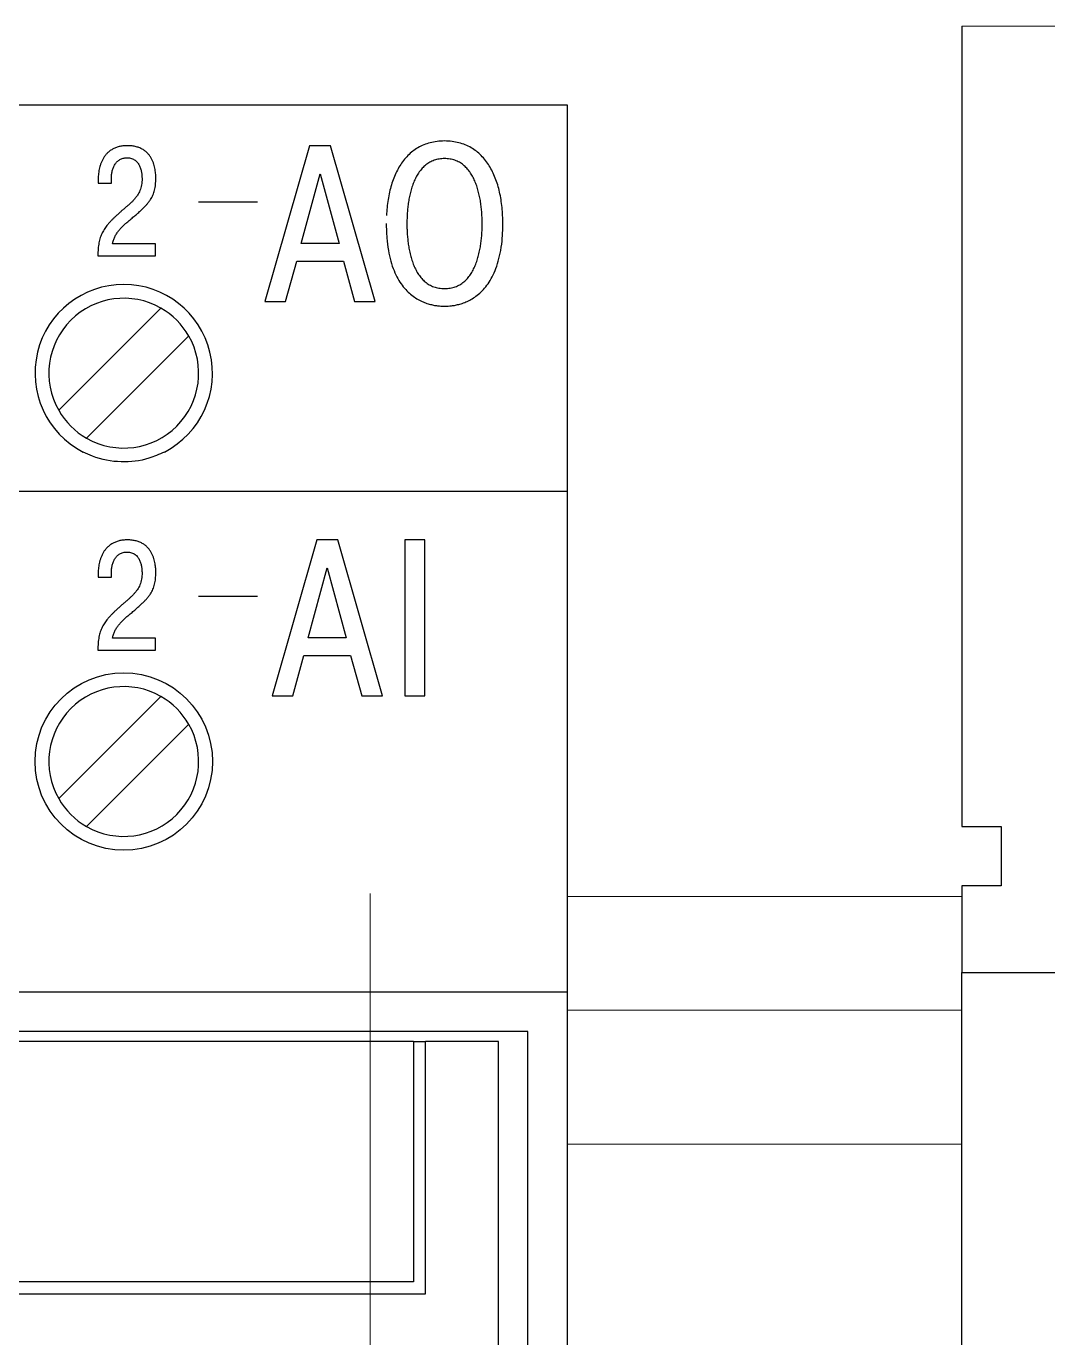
# Model space of a CAD drawing. Header units: millimetres. Extents: x 3520 to 8864, y 403 to 1747.
# Drawn here: x 7220.81 to 7246.72, y 1221.18 to 1254.45 of the extents above; entities that cross this region are included whole.
import ezdxf

# ---------------------------------------------------------------- set-up
doc = ezdxf.new("R2010")
doc.units = ezdxf.units.MM
doc.layers.add('main', color=5, linetype='Continuous', lineweight=50)
doc.layers.add('Стерка', color=7, linetype='Continuous', lineweight=15)

msp = doc.modelspace()

# ---------------------------------------------------------------- linework, layer by layer
at = {"color": 0, "linetype": 'Continuous', "lineweight": 15}
msp.add_line((7247.784, 1254.452, 1518.358), (7244.534, 1254.452, 1518.358), dxfattribs=at)
for p, q in [((7234.534, 1252.452, 1518.358), (7129.534, 1252.452, 1518.358)), ((7234.534, 1229.952, 1518.358), (7234.534, 1252.452, 1518.358)), ((7227.998, 1251.422, 1518.358), (7226.862, 1247.471, 1518.358)), ((7228.528, 1251.422, 1518.358), (7227.998, 1251.422, 1518.358)), ((7229.663, 1247.471, 1518.358), (7228.528, 1251.422, 1518.358)), ((7222.636, 1250.619, 1518.358), (7222.634, 1250.557, 1518.358)), ((7222.634, 1250.557, 1518.358), (7222.634, 1250.475, 1518.358)), ((7222.972, 1250.475, 1518.358), (7222.972, 1250.591, 1518.358)), ((7227.783, 1248.938, 1518.358), (7228.263, 1250.711, 1518.358)), ((7228.263, 1250.711, 1518.358), (7228.743, 1248.938, 1518.358)), ((7222.634, 1250.475, 1518.358), (7222.972, 1250.475, 1518.358)), ((7225.179, 1249.998, 1518.358), (7226.679, 1249.998, 1518.358)), ((7224.089, 1248.931, 1518.358), (7222.999, 1248.931, 1518.358)), ((7224.089, 1248.624, 1518.358), (7224.089, 1248.931, 1518.358)), ((7228.743, 1248.938, 1518.358), (7227.783, 1248.938, 1518.358)), ((7222.629, 1248.718, 1518.358), (7222.626, 1248.624, 1518.358)), ((7222.626, 1248.624, 1518.358), (7224.089, 1248.624, 1518.358)), ((7227.388, 1247.471, 1518.358), (7227.67, 1248.493, 1518.358)), ((7227.67, 1248.493, 1518.358), (7228.856, 1248.493, 1518.358)), ((7228.856, 1248.493, 1518.358), (7229.138, 1247.471, 1518.358)), ((7224.227, 1247.302, 1518.358), (7221.634, 1244.71, 1518.358)), ((7226.862, 1247.471, 1518.358), (7227.388, 1247.471, 1518.358)), ((7229.138, 1247.471, 1518.358), (7229.663, 1247.471, 1518.358)), ((7222.341, 1244.002, 1518.358), (7224.934, 1246.595, 1518.358)), ((7234.534, 1242.652, 1518.358), (7129.534, 1242.652, 1518.358)), ((7228.179, 1241.422, 1518.358), (7227.044, 1237.471, 1518.358)), ((7228.71, 1241.422, 1518.358), (7228.179, 1241.422, 1518.358)), ((7229.845, 1237.471, 1518.358), (7228.71, 1241.422, 1518.358)), ((7230.916, 1241.422, 1518.358), (7230.414, 1241.422, 1518.358)), ((7230.414, 1241.422, 1518.358), (7230.414, 1237.471, 1518.358)), ((7230.916, 1237.471, 1518.358), (7230.916, 1241.422, 1518.358)), ((7222.636, 1240.619, 1518.358), (7222.634, 1240.557, 1518.358)), ((7222.634, 1240.557, 1518.358), (7222.634, 1240.475, 1518.358)), ((7222.972, 1240.475, 1518.358), (7222.972, 1240.591, 1518.358)), ((7227.965, 1238.938, 1518.358), (7228.445, 1240.711, 1518.358)), ((7228.445, 1240.711, 1518.358), (7228.925, 1238.938, 1518.358)), ((7222.634, 1240.475, 1518.358), (7222.972, 1240.475, 1518.358)), ((7225.179, 1239.998, 1518.358), (7226.679, 1239.998, 1518.358)), ((7224.089, 1238.931, 1518.358), (7222.999, 1238.931, 1518.358)), ((7224.089, 1238.624, 1518.358), (7224.089, 1238.931, 1518.358)), ((7228.925, 1238.938, 1518.358), (7227.965, 1238.938, 1518.358)), ((7222.629, 1238.718, 1518.358), (7222.626, 1238.624, 1518.358)), ((7222.626, 1238.624, 1518.358), (7224.089, 1238.624, 1518.358)), ((7227.57, 1237.471, 1518.358), (7227.852, 1238.493, 1518.358)), ((7227.852, 1238.493, 1518.358), (7229.037, 1238.493, 1518.358)), ((7229.037, 1238.493, 1518.358), (7229.32, 1237.471, 1518.358)), ((7224.227, 1237.452, 1518.358), (7221.634, 1234.86, 1518.358)), ((7227.044, 1237.471, 1518.358), (7227.57, 1237.471, 1518.358)), ((7229.32, 1237.471, 1518.358), (7229.845, 1237.471, 1518.358)), ((7230.414, 1237.471, 1518.358), (7230.916, 1237.471, 1518.358)), ((7222.341, 1234.152, 1518.358), (7224.934, 1236.745, 1518.358)), ((7234.534, 1229.952, 1518.358), (7129.534, 1229.952, 1518.358)), ((7234.534, 1184.952, 1518.358), (7234.534, 1229.952, 1518.358)), ((7233.534, 1228.952, 1518.358), (7130.534, 1228.952, 1518.358)), ((7233.534, 1185.952, 1518.358), (7233.534, 1228.952, 1518.358)), ((7230.633, 1228.703, 1518.358), (7165.934, 1228.703, 1518.358)), ((7230.633, 1228.703, 1518.358), (7230.634, 1222.603, 1518.358)), ((7230.633, 1228.703, 1518.358), (7230.933, 1228.703, 1518.358)), ((7230.934, 1222.303, 1518.358), (7230.933, 1228.703, 1518.358)), ((7232.784, 1228.703, 1518.358), (7230.933, 1228.703, 1518.358)), ((7232.784, 1186.203, 1518.358), (7232.784, 1228.703, 1518.358)), ((7230.634, 1222.603, 1518.358), (7210.534, 1222.603, 1518.358)), ((7210.534, 1222.303, 1518.358), (7230.934, 1222.303, 1518.358))]:
    msp.add_line(p, q)
msp.add_circle((7223.284, 1235.802, 1518.358), 2.25)
for centre, radius, start, end in [((7223.284, 1245.652, 1518.358), 2.25, 297.266, 242.734), ((7223.284, 1245.652, 1518.358), 1.9, 60.2575, 209.7425), ((7223.284, 1245.652, 1518.358), 1.9, 29.7425, 60.2575), ((7223.284, 1245.652, 1518.358), 1.9, 240.2575, 29.7425), ((7223.284, 1245.652, 1518.358), 1.9, 209.7425, 240.2575), ((7223.284, 1235.802, 1518.358), 1.9, 60.2575, 209.7425), ((7223.284, 1235.802, 1518.358), 1.9, 29.7425, 60.2575), ((7223.284, 1235.802, 1518.358), 1.9, 240.2575, 29.7425), ((7223.284, 1235.802, 1518.358), 1.9, 209.7425, 240.2575)]:
    msp.add_arc(centre, radius, start, end)
for points in [[(7229.941, 1249.446, 1518.358), (7229.955, 1249.084, 1518.358), (7229.995, 1248.766, 1518.358), (7230.057, 1248.49, 1518.358), (7230.139, 1248.252, 1518.358), (7230.236, 1248.05, 1518.358), (7230.346, 1247.88, 1518.358), (7230.466, 1247.74, 1518.358), (7230.591, 1247.628, 1518.358), (7230.72, 1247.539, 1518.358), (7230.848, 1247.472, 1518.358), (7230.972, 1247.423, 1518.358), (7231.089, 1247.39, 1518.358), (7231.195, 1247.368, 1518.358), (7231.288, 1247.357, 1518.358), (7231.364, 1247.352, 1518.358), (7231.419, 1247.351, 1518.358), (7231.475, 1247.352, 1518.358), (7231.551, 1247.357, 1518.358), (7231.644, 1247.368, 1518.358), (7231.751, 1247.39, 1518.358), (7231.868, 1247.423, 1518.358), (7231.992, 1247.472, 1518.358), (7232.12, 1247.539, 1518.358), (7232.248, 1247.628, 1518.358), (7232.374, 1247.74, 1518.358), (7232.493, 1247.88, 1518.358), (7232.603, 1248.05, 1518.358), (7232.701, 1248.252, 1518.358), (7232.782, 1248.49, 1518.358), (7232.845, 1248.766, 1518.358), (7232.884, 1249.084, 1518.358), (7232.898, 1249.446, 1518.358), (7232.893, 1249.654, 1518.358), (7232.878, 1249.857, 1518.358), (7232.852, 1250.055, 1518.358), (7232.815, 1250.245, 1518.358), (7232.767, 1250.427, 1518.358), (7232.707, 1250.6, 1518.358), (7232.636, 1250.762, 1518.358), (7232.553, 1250.913, 1518.358), (7232.457, 1251.05, 1518.358), (7232.349, 1251.173, 1518.358), (7232.228, 1251.28, 1518.358), (7232.094, 1251.37, 1518.358), (7231.946, 1251.443, 1518.358), (7231.785, 1251.496, 1518.358), (7231.609, 1251.529, 1518.358), (7231.419, 1251.541, 1518.358), (7231.23, 1251.529, 1518.358), (7231.055, 1251.496, 1518.358), (7230.893, 1251.443, 1518.358), (7230.746, 1251.37, 1518.358), (7230.612, 1251.28, 1518.358), (7230.49, 1251.173, 1518.358), (7230.382, 1251.05, 1518.358), (7230.286, 1250.913, 1518.358), (7230.203, 1250.762, 1518.358), (7230.132, 1250.6, 1518.358), (7230.072, 1250.427, 1518.358), (7230.024, 1250.245, 1518.358), (7229.987, 1250.055, 1518.358), (7229.961, 1249.857, 1518.358), (7229.946, 1249.654, 1518.358)], [(7222.999, 1248.931, 1518.358), (7223.01, 1248.978, 1518.358), (7223.023, 1249.024, 1518.358), (7223.039, 1249.067, 1518.358), (7223.058, 1249.109, 1518.358), (7223.079, 1249.15, 1518.358), (7223.102, 1249.189, 1518.358), (7223.127, 1249.226, 1518.358), (7223.154, 1249.262, 1518.358), (7223.182, 1249.297, 1518.358), (7223.213, 1249.331, 1518.358), (7223.245, 1249.365, 1518.358), (7223.278, 1249.398, 1518.358), (7223.312, 1249.43, 1518.358), (7223.348, 1249.461, 1518.358), (7223.384, 1249.493, 1518.358), (7223.422, 1249.524, 1518.358), (7223.518, 1249.605, 1518.358), (7223.605, 1249.679, 1518.358), (7223.683, 1249.749, 1518.358), (7223.753, 1249.814, 1518.358), (7223.816, 1249.877, 1518.358), (7223.871, 1249.937, 1518.358), (7223.919, 1249.995, 1518.358), (7223.96, 1250.053, 1518.358), (7223.995, 1250.111, 1518.358), (7224.025, 1250.17, 1518.358), (7224.048, 1250.232, 1518.358), (7224.067, 1250.296, 1518.358), (7224.081, 1250.364, 1518.358), (7224.09, 1250.436, 1518.358), (7224.095, 1250.515, 1518.358), (7224.097, 1250.599, 1518.358), (7224.096, 1250.643, 1518.358), (7224.094, 1250.695, 1518.358), (7224.088, 1250.753, 1518.358), (7224.079, 1250.816, 1518.358), (7224.066, 1250.883, 1518.358), (7224.047, 1250.951, 1518.358), (7224.022, 1251.021, 1518.358), (7223.989, 1251.089, 1518.358), (7223.949, 1251.155, 1518.358), (7223.9, 1251.217, 1518.358), (7223.842, 1251.273, 1518.358), (7223.773, 1251.323, 1518.358), (7223.693, 1251.364, 1518.358), (7223.6, 1251.395, 1518.358), (7223.495, 1251.415, 1518.358), (7223.375, 1251.422, 1518.358), (7223.264, 1251.416, 1518.358), (7223.164, 1251.398, 1518.358), (7223.075, 1251.369, 1518.358), (7222.996, 1251.331, 1518.358), (7222.927, 1251.285, 1518.358), (7222.866, 1251.232, 1518.358), (7222.814, 1251.173, 1518.358), (7222.77, 1251.109, 1518.358), (7222.734, 1251.04, 1518.358), (7222.704, 1250.97, 1518.358), (7222.68, 1250.898, 1518.358), (7222.662, 1250.826, 1518.358), (7222.649, 1250.754, 1518.358), (7222.64, 1250.685, 1518.358), (7222.636, 1250.619, 1518.358)], [(7222.972, 1250.591, 1518.358), (7222.973, 1250.64, 1518.358), (7222.977, 1250.689, 1518.358), (7222.984, 1250.736, 1518.358), (7222.994, 1250.783, 1518.358), (7223.007, 1250.828, 1518.358), (7223.023, 1250.871, 1518.358), (7223.042, 1250.912, 1518.358), (7223.064, 1250.951, 1518.358), (7223.09, 1250.986, 1518.358), (7223.119, 1251.018, 1518.358), (7223.151, 1251.046, 1518.358), (7223.186, 1251.07, 1518.358), (7223.225, 1251.089, 1518.358), (7223.268, 1251.103, 1518.358), (7223.314, 1251.112, 1518.358), (7223.364, 1251.115, 1518.358), (7223.426, 1251.111, 1518.358), (7223.48, 1251.099, 1518.358), (7223.529, 1251.079, 1518.358), (7223.571, 1251.054, 1518.358), (7223.608, 1251.023, 1518.358), (7223.639, 1250.987, 1518.358), (7223.665, 1250.949, 1518.358), (7223.687, 1250.908, 1518.358), (7223.704, 1250.865, 1518.358), (7223.718, 1250.821, 1518.358), (7223.729, 1250.778, 1518.358), (7223.737, 1250.735, 1518.358), (7223.742, 1250.695, 1518.358), (7223.746, 1250.658, 1518.358), (7223.747, 1250.624, 1518.358), (7223.748, 1250.595, 1518.358), (7223.744, 1250.507, 1518.358), (7223.734, 1250.426, 1518.358), (7223.717, 1250.353, 1518.358), (7223.693, 1250.285, 1518.358), (7223.665, 1250.222, 1518.358), (7223.63, 1250.164, 1518.358), (7223.591, 1250.109, 1518.358), (7223.547, 1250.056, 1518.358), (7223.499, 1250.005, 1518.358), (7223.446, 1249.955, 1518.358), (7223.391, 1249.905, 1518.358), (7223.332, 1249.855, 1518.358), (7223.27, 1249.802, 1518.358), (7223.206, 1249.747, 1518.358), (7223.14, 1249.688, 1518.358), (7223.072, 1249.625, 1518.358), (7223.018, 1249.572, 1518.358), (7222.968, 1249.521, 1518.358), (7222.921, 1249.471, 1518.358), (7222.877, 1249.421, 1518.358), (7222.837, 1249.37, 1518.358), (7222.801, 1249.319, 1518.358), (7222.768, 1249.266, 1518.358), (7222.739, 1249.212, 1518.358), (7222.713, 1249.154, 1518.358), (7222.69, 1249.093, 1518.358), (7222.671, 1249.029, 1518.358), (7222.656, 1248.959, 1518.358), (7222.643, 1248.885, 1518.358), (7222.634, 1248.804, 1518.358), (7222.629, 1248.718, 1518.358)], [(7230.466, 1249.446, 1518.358), (7230.468, 1249.578, 1518.358), (7230.475, 1249.715, 1518.358), (7230.488, 1249.854, 1518.358), (7230.506, 1249.994, 1518.358), (7230.531, 1250.134, 1518.358), (7230.564, 1250.27, 1518.358), (7230.604, 1250.403, 1518.358), (7230.653, 1250.529, 1518.358), (7230.711, 1250.646, 1518.358), (7230.778, 1250.755, 1518.358), (7230.856, 1250.851, 1518.358), (7230.944, 1250.934, 1518.358), (7231.045, 1251.001, 1518.358), (7231.157, 1251.052, 1518.358), (7231.281, 1251.084, 1518.358), (7231.419, 1251.095, 1518.358), (7231.558, 1251.084, 1518.358), (7231.683, 1251.052, 1518.358), (7231.795, 1251.001, 1518.358), (7231.895, 1250.934, 1518.358), (7231.984, 1250.851, 1518.358), (7232.061, 1250.755, 1518.358), (7232.129, 1250.646, 1518.358), (7232.186, 1250.529, 1518.358), (7232.235, 1250.403, 1518.358), (7232.276, 1250.27, 1518.358), (7232.308, 1250.134, 1518.358), (7232.333, 1249.994, 1518.358), (7232.352, 1249.854, 1518.358), (7232.364, 1249.715, 1518.358), (7232.371, 1249.578, 1518.358), (7232.373, 1249.446, 1518.358), (7232.372, 1249.325, 1518.358), (7232.366, 1249.196, 1518.358), (7232.355, 1249.061, 1518.358), (7232.338, 1248.924, 1518.358), (7232.315, 1248.786, 1518.358), (7232.284, 1248.649, 1518.358), (7232.246, 1248.516, 1518.358), (7232.199, 1248.387, 1518.358), (7232.143, 1248.266, 1518.358), (7232.076, 1248.154, 1518.358), (7231.999, 1248.054, 1518.358), (7231.909, 1247.968, 1518.358), (7231.807, 1247.896, 1518.358), (7231.692, 1247.843, 1518.358), (7231.563, 1247.81, 1518.358), (7231.419, 1247.798, 1518.358), (7231.276, 1247.81, 1518.358), (7231.147, 1247.843, 1518.358), (7231.032, 1247.896, 1518.358), (7230.93, 1247.968, 1518.358), (7230.841, 1248.054, 1518.358), (7230.763, 1248.154, 1518.358), (7230.696, 1248.266, 1518.358), (7230.64, 1248.387, 1518.358), (7230.593, 1248.516, 1518.358), (7230.555, 1248.649, 1518.358), (7230.524, 1248.786, 1518.358), (7230.501, 1248.924, 1518.358), (7230.485, 1249.061, 1518.358), (7230.473, 1249.196, 1518.358), (7230.467, 1249.325, 1518.358), (7230.466, 1249.446, 1518.358)], [(7222.999, 1238.931, 1518.358), (7223.01, 1238.978, 1518.358), (7223.023, 1239.024, 1518.358), (7223.039, 1239.067, 1518.358), (7223.058, 1239.109, 1518.358), (7223.079, 1239.15, 1518.358), (7223.102, 1239.189, 1518.358), (7223.127, 1239.226, 1518.358), (7223.154, 1239.262, 1518.358), (7223.182, 1239.297, 1518.358), (7223.213, 1239.331, 1518.358), (7223.245, 1239.365, 1518.358), (7223.278, 1239.398, 1518.358), (7223.312, 1239.43, 1518.358), (7223.348, 1239.461, 1518.358), (7223.384, 1239.493, 1518.358), (7223.422, 1239.524, 1518.358), (7223.518, 1239.605, 1518.358), (7223.605, 1239.679, 1518.358), (7223.683, 1239.749, 1518.358), (7223.753, 1239.814, 1518.358), (7223.816, 1239.877, 1518.358), (7223.871, 1239.937, 1518.358), (7223.919, 1239.995, 1518.358), (7223.96, 1240.053, 1518.358), (7223.995, 1240.111, 1518.358), (7224.025, 1240.17, 1518.358), (7224.048, 1240.232, 1518.358), (7224.067, 1240.296, 1518.358), (7224.081, 1240.364, 1518.358), (7224.09, 1240.436, 1518.358), (7224.095, 1240.515, 1518.358), (7224.097, 1240.599, 1518.358), (7224.096, 1240.643, 1518.358), (7224.094, 1240.695, 1518.358), (7224.088, 1240.753, 1518.358), (7224.079, 1240.816, 1518.358), (7224.066, 1240.883, 1518.358), (7224.047, 1240.951, 1518.358), (7224.022, 1241.021, 1518.358), (7223.989, 1241.089, 1518.358), (7223.949, 1241.155, 1518.358), (7223.9, 1241.217, 1518.358), (7223.842, 1241.273, 1518.358), (7223.773, 1241.323, 1518.358), (7223.693, 1241.364, 1518.358), (7223.6, 1241.395, 1518.358), (7223.495, 1241.415, 1518.358), (7223.375, 1241.422, 1518.358), (7223.264, 1241.416, 1518.358), (7223.164, 1241.398, 1518.358), (7223.075, 1241.369, 1518.358), (7222.996, 1241.331, 1518.358), (7222.927, 1241.285, 1518.358), (7222.866, 1241.232, 1518.358), (7222.814, 1241.173, 1518.358), (7222.77, 1241.109, 1518.358), (7222.734, 1241.04, 1518.358), (7222.704, 1240.97, 1518.358), (7222.68, 1240.898, 1518.358), (7222.662, 1240.826, 1518.358), (7222.649, 1240.754, 1518.358), (7222.64, 1240.685, 1518.358), (7222.636, 1240.619, 1518.358)], [(7222.972, 1240.591, 1518.358), (7222.973, 1240.64, 1518.358), (7222.977, 1240.689, 1518.358), (7222.984, 1240.736, 1518.358), (7222.994, 1240.783, 1518.358), (7223.007, 1240.828, 1518.358), (7223.023, 1240.871, 1518.358), (7223.042, 1240.912, 1518.358), (7223.064, 1240.951, 1518.358), (7223.09, 1240.986, 1518.358), (7223.119, 1241.018, 1518.358), (7223.151, 1241.046, 1518.358), (7223.186, 1241.07, 1518.358), (7223.225, 1241.089, 1518.358), (7223.268, 1241.103, 1518.358), (7223.314, 1241.112, 1518.358), (7223.364, 1241.115, 1518.358), (7223.426, 1241.111, 1518.358), (7223.48, 1241.099, 1518.358), (7223.529, 1241.079, 1518.358), (7223.571, 1241.054, 1518.358), (7223.608, 1241.023, 1518.358), (7223.639, 1240.987, 1518.358), (7223.665, 1240.949, 1518.358), (7223.687, 1240.908, 1518.358), (7223.704, 1240.865, 1518.358), (7223.718, 1240.821, 1518.358), (7223.729, 1240.778, 1518.358), (7223.737, 1240.735, 1518.358), (7223.742, 1240.695, 1518.358), (7223.746, 1240.658, 1518.358), (7223.747, 1240.624, 1518.358), (7223.748, 1240.595, 1518.358), (7223.744, 1240.507, 1518.358), (7223.734, 1240.426, 1518.358), (7223.717, 1240.353, 1518.358), (7223.693, 1240.285, 1518.358), (7223.665, 1240.222, 1518.358), (7223.63, 1240.164, 1518.358), (7223.591, 1240.109, 1518.358), (7223.547, 1240.056, 1518.358), (7223.499, 1240.005, 1518.358), (7223.446, 1239.955, 1518.358), (7223.391, 1239.905, 1518.358), (7223.332, 1239.855, 1518.358), (7223.27, 1239.802, 1518.358), (7223.206, 1239.747, 1518.358), (7223.14, 1239.688, 1518.358), (7223.072, 1239.625, 1518.358), (7223.018, 1239.572, 1518.358), (7222.968, 1239.521, 1518.358), (7222.921, 1239.471, 1518.358), (7222.877, 1239.421, 1518.358), (7222.837, 1239.37, 1518.358), (7222.801, 1239.319, 1518.358), (7222.768, 1239.266, 1518.358), (7222.739, 1239.212, 1518.358), (7222.713, 1239.154, 1518.358), (7222.69, 1239.093, 1518.358), (7222.671, 1239.029, 1518.358), (7222.656, 1238.959, 1518.358), (7222.643, 1238.885, 1518.358), (7222.634, 1238.804, 1518.358), (7222.629, 1238.718, 1518.358)]]:
    msp.add_spline(points, degree=3)
msp.add_open_spline([(7224.315, 1243.652, 1518.358), (7224.184, 1243.594, 1518.358), (7223.839, 1243.44, 1518.358), (7223.206, 1243.367, 1518.358), (7222.636, 1243.472, 1518.358), (7222.332, 1243.615, 1518.358), (7222.253, 1243.652, 1518.358)], degree=3, knots=[0, 0, 0, 0, 0.201153, 0.528765, 0.877651, 1, 1, 1, 1])
at = {"layer": 'main', "color": 0, "lineweight": 25}
for p, q in [((7244.534, 1254.452, 1518.358), (7244.534, 1234.152, 1518.358)), ((7244.534, 1234.152, 1518.358), (7245.534, 1234.152, 1518.358)), ((7245.534, 1234.152, 1518.358), (7245.534, 1232.652, 1518.358)), ((7245.534, 1232.652, 1518.358), (7244.534, 1232.652, 1518.358)), ((7244.534, 1232.652, 1518.358), (7244.534, 1230.452, 1518.358)), ((7244.534, 1184.452, 1518.358), (7244.534, 1230.452, 1518.358)), ((7244.534, 1230.452, 1518.358), (7247.534, 1230.452, 1518.358))]:
    msp.add_line(p, q, dxfattribs=at)
at = {"layer": 'Стерка', "color": 7}
for p, q in [((7229.534, 1182.452, 1518.358), (7229.534, 1232.452, 1518.358)), ((7234.534, 1232.378, 1518.358), (7244.534, 1232.378, 1518.358)), ((7234.534, 1232.378, 1518.358), (7234.534, 1182.378, 1518.358)), ((7244.534, 1232.452, 1518.358), (7244.534, 1182.452, 1518.358)), ((7244.534, 1232.452, 1518.358), (7244.534, 1182.452, 1518.358)), ((7244.534, 1232.452, 1518.358), (7244.534, 1182.452, 1518.358)), ((7244.534, 1232.452, 1518.358), (7244.534, 1182.452, 1518.358)), ((7244.534, 1232.452, 1518.358), (7244.534, 1182.452, 1518.358)), ((7244.534, 1182.452, 1518.358), (7244.534, 1232.452, 1518.358)), ((7244.534, 1182.452, 1518.358), (7244.534, 1232.452, 1518.358)), ((7244.534, 1232.452, 1518.358), (7244.534, 1182.452, 1518.358)), ((7244.534, 1182.452, 1518.358), (7244.534, 1232.452, 1518.358)), ((7244.534, 1182.452, 1518.358), (7244.534, 1232.452, 1518.358)), ((7244.534, 1232.452, 1518.358), (7244.534, 1182.452, 1518.358)), ((7244.534, 1232.378, 1518.358), (7244.534, 1182.378, 1518.358)), ((7244.534, 1182.378, 1518.358), (7244.534, 1232.378, 1518.358)), ((7244.534, 1182.378, 1518.358), (7244.534, 1232.378, 1518.358)), ((7244.534, 1232.378, 1518.358), (7244.534, 1182.378, 1518.358)), ((7244.534, 1232.378, 1518.358), (7244.534, 1182.378, 1518.358)), ((7244.534, 1229.952, 1518.358), (7244.534, 1184.952, 1518.358)), ((7244.534, 1229.952, 1518.358), (7244.534, 1184.952, 1518.358)), ((7244.534, 1229.878, 1518.358), (7244.534, 1184.878, 1518.358)), ((7244.534, 1229.878, 1518.358), (7244.534, 1184.878, 1518.358)), ((7244.534, 1229.496, 1518.358), (7234.534, 1229.496, 1518.358)), ((7244.534, 1228.452, 1518.358), (7244.534, 1186.452, 1518.358)), ((7244.534, 1228.452, 1518.358), (7244.534, 1186.452, 1518.358)), ((7244.534, 1226.098, 1518.358), (7234.534, 1226.098, 1518.358)), ((7244.534, 1224.952, 1518.358), (7244.534, 1189.952, 1518.358)), ((7244.534, 1224.952, 1518.358), (7244.534, 1189.952, 1518.358)), ((7244.534, 1224.878, 1518.358), (7244.534, 1189.878, 1518.358)), ((7244.534, 1224.878, 1518.358), (7244.534, 1189.878, 1518.358)), ((7244.534, 1224.878, 1518.358), (7244.534, 1189.878, 1518.358))]:
    msp.add_line(p, q, dxfattribs=at)

doc.saveas('drawing.dxf')
